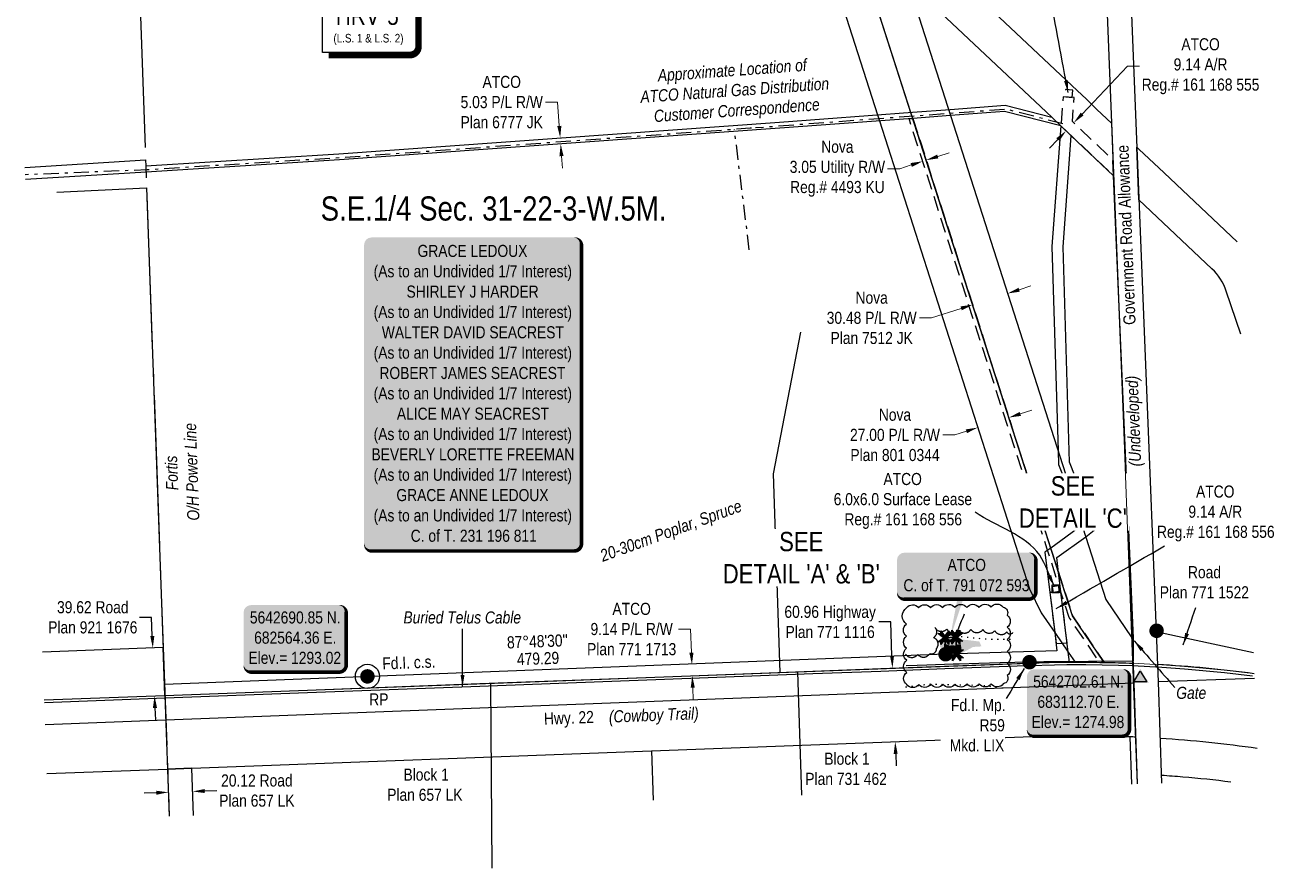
# Model space of a CAD drawing. Extents: x 677803 to 685700, y 5641086 to 5647221.
# Drawn here: x 682281 to 683315, y 5642532 to 5643230 of the extents above; entities that cross this region are included whole.
import ezdxf
from ezdxf.enums import TextEntityAlignment as Align

# ---------------------------------------------------------------- set-up
doc = ezdxf.new("R2010")
doc.units = 0
doc.header["$LTSCALE"] = 5
doc.header["$PDMODE"] = 3
doc.header["$PDSIZE"] = 5
for name, pattern in [('0', [1, 1, 0]), ('CENTERLINEX3', [5, 2.5, -1, 0.5, -1]), ('foc-ACCESSROAD', [3.75, 2.5, -1.25]), ('foc-FLOWLINE', [3.75, 2.5, -1.25]), ('foc-QUARTERLINE', [33, 25, -3, 2, -3]), ('foc-TOPO', [1, 0.2, -0.8])]:
    doc.linetypes.add(name, pattern=pattern)
doc.layers.get('Defpoints').update_dxf_attribs({"color": 9})
for name, color, linetype in [('35', 37, 'Continuous'), ('AS-FENCE', 48, 'foc-FENCE'), ('AS-OWNER', 7, 'Continuous'), ('AS-PIPE-AG', 44, 'Continuous'), ('AS-POWER-OH-ATCO PIPELINES', 241, 'foc-OHPOWER'), ('AS-ROADS', 254, 'Continuous'), ('AS-SYMBOL', 7, 'Continuous'), ('C-AR', 13, 'foc-ACCESSROAD'), ('C-EZE', 13, 'foc-FLOWLINE'), ('C-SYMBOL', 7, 'Continuous'), ('C-WS', 13, 'foc-ACCESSROAD'), ('CG-NOTES', 7, 'Continuous'), ('CTW', 7, 'Continuous'), ('DETAIL-T', 7, 'Continuous'), ('EXISTING PIPE IP-T', 182, 'Continuous'), ('F-EZE', 190, 'foc-FLOWLINE'), ('F-RW', 190, 'Continuous'), ('L-BD', 7, 'Continuous'), ('L-MON', 1, 'Continuous'), ('L-ROAD-T', 7, 'Continuous'), ('L-SEC', 7, 'Continuous'), ('L-SECLBL', 7, 'Continuous'), ('L-SECQ', 8, 'foc-QUARTERLINE'), ('L-TITLEDB', 4, 'Continuous'), ('L-TITLEDB-T', 4, 'Continuous'), ('P-PROPOSED', 10, 'Continuous'), ('PROPOSED-SCOPE', 240, 'Continuous'), ('T-BUSH', 110, '0'), ('T-BUSH-T', 110, 'Continuous'), ('T-GENERAL', 48, 'foc-TOPO')]:
    doc.layers.add(name, color=color, linetype=linetype)
for name, color, linetype, lineweight in [('AS-GENERAL', 48, 'Continuous', 18), ('C-WS-T', 13, 'Continuous', 9), ('F-RW-T', 190, 'Continuous', 9), ('T-TEXT', 48, 'Continuous', 18)]:
    doc.layers.add(name, color=color, linetype=linetype, lineweight=lineweight)
doc.layers.add('AS-TELUS-ATCO PIPELINES', color=7, linetype='foc-TEL', lineweight=9, true_color=0xff9c38)
doc.layers.add('EXISTING PIPE IP', color=7, linetype='CENTERLINEX3', lineweight=30, true_color=0x3800e0)
doc.styles.add('175L', font='ARIALN.TTF', dxfattribs={"height": 20})
doc.styles.add('80', font='ARIALN.TTF', dxfattribs={"height": 10})
doc.styles.add('80CG', font='ARIALN.TTF', dxfattribs={"height": 10})
doc.styles.add('80L', font='ARIALN.TTF', dxfattribs={"height": 10})
doc.styles.add('80LS', font='ARIALNI.TTF', dxfattribs={"height": 10})
doc.styles.add('foc-LtypeFont', font='ARIALN.TTF', dxfattribs={"height": 7.35})
doc.styles.add('HRV', font='ARIALN.TTF', dxfattribs={"height": 3})
doc.linetypes.add('foc-FENCE', pattern='A,10,-1,["X",foc-LtypeFont,S=0.2,R=0,X=-0.625,Y=-0.75],-1.24', length=12.24)
doc.linetypes.add('foc-OHPOWER', pattern='A,10,-1,["O/P",foc-LtypeFont,S=0.2,R=0,X=-0.5,Y=-0.75],-3.25', length=14.25)
doc.linetypes.add('foc-TEL', pattern='A,2,-1,["T",foc-LtypeFont,S=0.2,R=0,X=-0.425,Y=-0.75],-1.24,8', length=12.24)
doc.dimstyles.new('Compass 5 000', dxfattribs={"dimscale": 5, "dimtxt": 9, "dimasz": 2, "dimexe": 0.2, "dimexo": 0.0625, "dimgap": 0.5, "dimtad": 0, "dimtih": 1, "dimtoh": 1, "dimzin": 0, "dimdsep": 46, "dimtxsty": '80CG', "dimcen": 0.1, "dimse1": 1, "dimse2": 1, "dimclrd": 256, "dimclrt": 256, "dimaunit": 1, "dimadec": 4, "dimazin": 0, "dimtfac": 0.06, "dimtofl": 0, "dimtmove": 0, "dimatfit": 1, "dimfxl": 0.2, "dimtolj": 1, "dimtzin": 0, "dimlwd": -1, "dimarcsym": 0})

# ---------------------------------------------------------------- blocks, each defined once
blk = doc.blocks.new('*U398')
h = blk.add_hatch(color=59)
edge = h.paths.add_edge_path()
edge.add_line((-84, -130.5), (84, -130.5))
edge.add_arc((84, -124.5), 6, 270, 360)
edge.add_line((90, -124.5), (90, 123))
edge.add_arc((84, 123), 6, 0, 90)
edge.add_line((84, 129), (-84, 129))
edge.add_arc((-84, 123), 6, 90, 180)
edge.add_line((-90, 123), (-90, -124.5))
edge.add_arc((-84, -124.5), 6, 180, 270)
at = {"color": 1, "flags": 128}
blk.add_lwpolyline([(-84, -130.5, 3, 3, 0), (84, -130.5, 3, 3, 0.414214), (90, -124.5, 3, 3, 0), (90, 123, 3, 0, 0.414214), (84, 129, 0, 0, 0), (-84, 129, 0, 0, 0.414214), (-90, 123, 0, 0, 0), (-90, -124.5, 0, 3, 0.414214)], format="xyseb", close=True, dxfattribs=at)
blk.add_lwpolyline([(-72.5, -37.6, 0, 7.5, 0), (0, 0, 0, 0, 0)], format="xyseb", dxfattribs=at)
at = {"color": 1, "style": '80'}
blk.add_attdef('ENTER_TEXT_001', (-36, -5), '', height=10, dxfattribs=at)
blk = doc.blocks.new('*D400')
at = {"layer": 'Defpoints', "color": 0, "transparency": 16777216}
for p in [(682724, 5643136.6), (682728.7, 5643136.9), (682729.1, 5643131.9)]:
    blk.add_point(p, dxfattribs=at)
at = {"layer": 'F-RW-T', "transparency": 16777216}
for p, q in [((682721.9, 5643166.2), (682711.9, 5643166.2)), ((682723.3, 5643146.5), (682721.9, 5643166.2)), ((682725.1, 5643121.6), (682725.8, 5643111.6))]:
    blk.add_line(p, q, dxfattribs=at)
for points in [[(682725, 5643146.6), (682721.6, 5643146.4), (682724, 5643136.6)], [(682726.8, 5643121.7), (682723.4, 5643121.4), (682724.4, 5643131.5)]]:
    blk.add_solid(points, dxfattribs=at)
at = {"layer": 'F-RW-T', "transparency": 16777216, "insert": (682675.6, 5643166.2), "char_height": 10, "attachment_point": 5, "style": '80CG'}
blk.add_mtext('\\A1;ATCO^J5.03 P/L R/W^JPlan 6777 JK', dxfattribs=at)
blk = doc.blocks.new('*D401')
at = {"layer": 'Defpoints', "color": 0, "transparency": 16777216}
for p in [(683065.6, 5642998.5), (683098.6, 5642995.4), (683069.6, 5642986.1)]:
    blk.add_point(p, dxfattribs=at)
at = {"layer": 'F-RW-T', "transparency": 16777216}
for p, q in [((683104.1, 5643010.9), (683113.7, 5643014)), ((683031.5, 5642987.6), (683021.5, 5642987.6)), ((683056.1, 5642995.5), (683031.5, 5642987.6))]:
    blk.add_line(p, q, dxfattribs=at)
for points in [[(683103.6, 5643012.5), (683104.7, 5643009.3), (683094.6, 5643007.8)], [(683055.6, 5642997.1), (683056.6, 5642993.9), (683065.6, 5642998.5)]]:
    blk.add_solid(points, dxfattribs=at)
at = {"layer": 'F-RW-T', "transparency": 16777216, "insert": (682982, 5642987.6), "char_height": 10, "attachment_point": 5, "style": '80CG'}
blk.add_mtext('\\A1;Nova\\P30.48 P/L R/W^JPlan 7512 JK', dxfattribs=at)
blk = doc.blocks.new('*D402')
at = {"layer": 'Defpoints', "color": 0, "transparency": 16777216}
for p in [(682827.2, 5642700.3), (682833.1, 5642700.6), (682827.6, 5642691.2)]:
    blk.add_point(p, dxfattribs=at)
at = {"layer": 'F-RW-T', "transparency": 16777216}
for p, q in [((682832, 5642730), (682822, 5642730)), ((682832.7, 5642710.5), (682832, 5642730)), ((682833.8, 5642681.4), (682834.2, 5642671.4))]:
    blk.add_line(p, q, dxfattribs=at)
for points in [[(682834.4, 5642710.6), (682831, 5642710.5), (682833.1, 5642700.6)], [(682835.5, 5642681.5), (682832.1, 5642681.4), (682833.4, 5642691.4)]]:
    blk.add_solid(points, dxfattribs=at)
at = {"layer": 'F-RW-T', "transparency": 16777216, "insert": (682783.2, 5642730), "char_height": 10, "attachment_point": 5, "style": '80CG'}
blk.add_mtext('\\A1;ATCO\\P9.14 P/L R/W^JPlan 771 1713', dxfattribs=at)
blk = doc.blocks.new('*D403')
at = {"layer": 'Defpoints', "color": 0, "transparency": 16777216}
for p in [(682999.2, 5642697.6), (682917.2, 5642694.6), (682919.5, 5642633.7)]:
    blk.add_point(p, dxfattribs=at)
at = {"layer": 'L-TITLEDB-T', "transparency": 16777216}
for p, q in [((682997.8, 5642735.9), (682987.8, 5642735.9)), ((682998.8, 5642707.6), (682997.8, 5642735.9)), ((683001.9, 5642626.7), (683002.2, 5642616.8))]:
    blk.add_line(p, q, dxfattribs=at)
for points in [[(683000.5, 5642707.7), (682997.2, 5642707.6), (682999.2, 5642697.6)], [(683003.5, 5642626.8), (683000.2, 5642626.7), (683001.5, 5642636.7)]]:
    blk.add_solid(points, dxfattribs=at)
at = {"layer": 'L-TITLEDB-T', "transparency": 16777216, "insert": (682947.6, 5642735.9), "char_height": 10, "attachment_point": 5, "style": '80CG'}
blk.add_mtext('\\A1;60.96 Highway\\PPlan 771 1116', dxfattribs=at)
blk = doc.blocks.new('*D404')
at = {"layer": 'Defpoints', "color": 0, "transparency": 16777216}
for p in [(683069.9, 5642896.8), (683098.5, 5642896.1), (683072.8, 5642887.8)]:
    blk.add_point(p, dxfattribs=at)
at = {"layer": 'F-RW-T', "transparency": 16777216}
for p, q in [((683105.1, 5642908.1), (683114.7, 5642911.2)), ((683050.8, 5642890.7), (683040.8, 5642890.7)), ((683060.4, 5642893.7), (683050.8, 5642890.7))]:
    blk.add_line(p, q, dxfattribs=at)
for points in [[(683104.6, 5642909.7), (683105.7, 5642906.5), (683095.6, 5642905.1)], [(683059.9, 5642895.3), (683060.9, 5642892.2), (683069.9, 5642896.8)]]:
    blk.add_solid(points, dxfattribs=at)
at = {"layer": 'F-RW-T', "transparency": 16777216, "insert": (683001.3, 5642890.7), "char_height": 10, "attachment_point": 5, "style": '80CG'}
blk.add_mtext('\\A1;Nova\\P27.00 P/L R/W \\PPlan 801 0344', dxfattribs=at)
blk = doc.blocks.new('*D405')
at = {"layer": 'Defpoints', "color": 0, "transparency": 16777216}
for p in [(682346.5, 5642712.9), (682386.6, 5642714.3), (682348, 5642673.3)]:
    blk.add_point(p, dxfattribs=at)
at = {"layer": 'L-TITLEDB-T', "transparency": 16777216}
for p, q in [((682385.6, 5642739.7), (682375.6, 5642739.7)), ((682386.2, 5642724.3), (682385.6, 5642739.7)), ((682388.4, 5642664.8), (682388.8, 5642654.8))]:
    blk.add_line(p, q, dxfattribs=at)
for points in [[(682387.9, 5642724.4), (682384.5, 5642724.3), (682386.6, 5642714.3)], [(682390.1, 5642664.8), (682386.7, 5642664.7), (682388, 5642674.8)]]:
    blk.add_solid(points, dxfattribs=at)
at = {"layer": 'L-TITLEDB-T', "transparency": 16777216, "insert": (682336.9, 5642739.7), "char_height": 10, "attachment_point": 5, "style": '80CG'}
blk.add_mtext('\\A1;39.62 Road\\PPlan 921 1676', dxfattribs=at)
blk = doc.blocks.new('*D406')
at = {"layer": 'Defpoints', "color": 0, "transparency": 16777216}
for p in [(682399.5, 5642594.9), (682419.6, 5642595.6), (682419.6, 5642595.6)]:
    blk.add_point(p, dxfattribs=at)
at = {"layer": 'L-TITLEDB-T', "transparency": 16777216}
for p, q in [((682389.5, 5642594.6), (682379.5, 5642594.2)), ((682429.6, 5642596), (682439.6, 5642596.3))]:
    blk.add_line(p, q, dxfattribs=at)
for points in [[(682389.4, 5642596.2), (682389.6, 5642592.9), (682399.5, 5642594.9)], [(682429.5, 5642597.6), (682429.6, 5642594.3), (682419.6, 5642595.6)]]:
    blk.add_solid(points, dxfattribs=at)
at = {"layer": 'L-TITLEDB-T', "transparency": 16777216, "insert": (682472.8, 5642596.3), "char_height": 10, "attachment_point": 5, "style": '80CG'}
blk.add_mtext('\\A1;20.12 Road\\PPlan 657 LK', dxfattribs=at)
blk = doc.blocks.new('TRIA')
blk.add_hatch(color=255).paths.add_polyline_path([(-0.04, 1.52), (-1.47, -0.87), (1.39, -0.87)])
blk = doc.blocks.new('TRIAA')
blk.add_blockref('TRIA', (0, 0))
blk = doc.blocks.new('TRIB')
at = {"color": 1}
blk.add_lwpolyline([(-1.12, -0.67), (-0.04, 1.13), (1.04, -0.67)], close=True, dxfattribs=at)
blk = doc.blocks.new('TRIBB')
blk.add_blockref('TRIB', (0, 0))
blk = doc.blocks.new('TRICC')
for name in ['TRIAA', 'TRIBB']:
    blk.add_blockref(name, (0, 0))
blk = doc.blocks.new('plspike')
blk.add_blockref('TRICC', (0, 0))
blk = doc.blocks.new('fdia')
at = {"color": 255, "const_width": 1}
blk.add_lwpolyline([(-0.5, 0, 1), (0.5, 0, 1)], format="xyb", close=True, dxfattribs=at)
blk = doc.blocks.new('Fdiaa')
blk.add_blockref('fdia', (0, 0))
blk = doc.blocks.new('fdib')
at = {"color": 1, "const_width": 1.6}
blk.add_lwpolyline([(-0.4, 0, 1), (0.4, 0, 1)], format="xyb", close=True, dxfattribs=at)
at = {"color": 1}
blk.add_circle((0, 0), 0.8, dxfattribs=at)
blk = doc.blocks.new('Fdibb')
blk.add_blockref('fdib', (0, 0))
blk = doc.blocks.new('fdicc')
for name in ['Fdibb', 'Fdiaa']:
    blk.add_blockref(name, (0, 0))
blk = doc.blocks.new('FDI')
blk.add_blockref('fdicc', (0, 0))
blk = doc.blocks.new('VALVE')
h = blk.add_hatch(color=255)
h.dxf.hatch_style = 1
edge = h.paths.add_edge_path()
edge.add_line((-0.33, 0.24), (-1.2, 0.59))
edge.add_line((-1.2, 0.59), (-1.2, -0.59))
edge.add_line((-1.2, -0.59), (-0.33, -0.24))
edge.add_arc((0, 0), 0.411, 215.8775, 324.1225)
edge.add_line((0.33, -0.24), (1.2, -0.59))
edge.add_line((1.2, -0.59), (1.2, 0.59))
edge.add_line((1.2, 0.59), (0.33, 0.24))
edge.add_arc((0, 0), 0.411, 35.8775, 144.1225)
at = {"color": 48}
for p, q in [((-1.1, 0.44), (-1.1, -0.44)), ((-0.29, 0.12), (-1.1, 0.44)), ((0.29, 0.12), (1.1, 0.44)), ((1.1, 0.44), (1.1, -0.44)), ((-1.1, -0.44), (-0.29, -0.12)), ((1.1, -0.44), (0.29, -0.12))]:
    blk.add_line(p, q, dxfattribs=at)
for radius in [0.311, 0.11]:
    blk.add_circle((0, 0), radius, dxfattribs=at)
blk = doc.blocks.new('*U461')
h = blk.add_hatch(color=254)
edge = h.paths.add_edge_path()
edge.add_line((-36.5, -28.5), (36.5, -28.5))
edge.add_arc((36.5, -22.5), 6, 270, 360)
edge.add_line((42.5, -22.5), (42.5, 21))
edge.add_arc((36.5, 21), 6, 0, 90)
edge.add_line((36.5, 27), (-36.5, 27))
edge.add_arc((-36.5, 21), 6, 90, 180)
edge.add_line((-42.5, 21), (-42.5, -22.5))
edge.add_arc((-36.5, -22.5), 6, 180, 270)
at = {"color": 1, "flags": 128}
blk.add_lwpolyline([(-36.5, -28.5, 3, 3, 0), (36.5, -28.5, 3, 3, 0.414214), (42.5, -22.5, 3, 3, 0), (42.5, 21, 3, 0, 0.414214), (36.5, 27, 0, 0, 0), (-36.5, 27, 0, 0, 0.414214), (-42.5, 21, 0, 0, 0), (-42.5, -22.5, 0, 3, 0.414214)], format="xyseb", close=True, dxfattribs=at)
blk.add_lwpolyline([(-1.2, -21.7, 0, 10, 0), (0, 0, 5, 5, 0)], format="xyseb", dxfattribs=at)
at = {"color": 1, "style": '80'}
blk.add_attdef('ENTER_TEXT_001', (-36, -5), '', height=10, dxfattribs=at)
blk = doc.blocks.new('*U555')
at = {"layer": '35', "color": 3}
blk.add_circle((0, 0), 10, dxfattribs=at)
at = {"layer": '35', "color": 3, "style": '80'}
blk.add_attdef('RP_001', (1.5, -24.1), '', height=10, dxfattribs=at)
blk = doc.blocks.new('HRV')
blk.add_lwpolyline([(-35.1, 31.6), (37.2, 31.6), (37.2, -25.5, -0.414214), (32.2, -30.5), (-40.1, -30.5), (-40.1, 26.6, -0.414214)], format="xyb", close=True)
at = {"const_width": 5, "flags": 128}
blk.add_lwpolyline([(-35.1, -33), (32.2, -33, 0.414214), (39.7, -25.5), (39.7, 26.6)], format="xyb", dxfattribs=at)
at = {"style": '80L'}
blk.add_text('SUBJECT TO', height=9.5, dxfattribs=at).set_placement((-2, 13.1), align=Align.BOTTOM_CENTER)
blk.add_attdef('(N.W.1/4 00)', text='', height=7.12, dxfattribs=at).set_placement((-2, -24.4), align=Align.BOTTOM_CENTER)
at = {"layer": 'CTW', "color": 3, "style": 'HRV'}
blk.add_text('HRV', height=15, dxfattribs=at).set_placement((-10.9, -0.2), align=Align.MIDDLE_CENTER)
blk.add_attdef('0', text='', height=15, dxfattribs=at).set_placement((18.3, -0.2), align=Align.MIDDLE_CENTER)
blk = doc.blocks.new('*D572')
at = {"layer": 'C-WS-T', "transparency": 16777216}
for p, q in [((683156.3, 5643156.3), (683193.9, 5643195.9)), ((683193.9, 5643195.9), (683203.9, 5643195.9)), ((683136.2, 5643135.2), (683129.3, 5643128))]:
    blk.add_line(p, q, dxfattribs=at)
for points in [[(683155.1, 5643157.5), (683157.5, 5643155.2), (683149.4, 5643149.1)], [(683135, 5643136.4), (683137.4, 5643134.1), (683143.1, 5643142.5)]]:
    blk.add_solid(points, dxfattribs=at)
at = {"layer": 'Defpoints', "color": 0, "transparency": 16777216}
for p in [(683143.1, 5643142.5), (683162.2, 5643136.9), (683155.9, 5643130.3)]:
    blk.add_point(p, dxfattribs=at)
at = {"layer": 'C-WS-T', "transparency": 16777216, "insert": (683254.4, 5643195.9), "char_height": 10, "attachment_point": 5, "style": '80CG'}
blk.add_mtext('\\A1;ATCO\\P9.14 A/R\\PReg.# 161 168 555', dxfattribs=at)
blk = doc.blocks.new('*D573')
at = {"layer": 'Defpoints', "color": 0, "transparency": 16777216}
for p in [(683023.7, 5643119.1), (683024.3, 5643117.2), (683026.6, 5643120)]:
    blk.add_point(p, dxfattribs=at)
at = {"layer": 'F-RW-T', "transparency": 16777216}
for p, q in [((683036.7, 5643121.2), (683046.2, 5643124.3)), ((683014.8, 5643114.2), (683005.2, 5643111.1)), ((683005.2, 5643111.1), (682995.2, 5643111.1))]:
    blk.add_line(p, q, dxfattribs=at)
for points in [[(683036.2, 5643122.8), (683037.2, 5643119.6), (683027.2, 5643118.2)], [(683014.3, 5643115.8), (683015.3, 5643112.6), (683024.3, 5643117.2)]]:
    blk.add_solid(points, dxfattribs=at)
at = {"layer": 'F-RW-T', "transparency": 16777216, "insert": (682953.6, 5643111.1), "char_height": 10, "attachment_point": 5, "style": '80CG'}
blk.add_mtext('\\A1;Nova\\P3.05 Utility R/W\\PReg.# 4493 KU', dxfattribs=at)
blk = doc.blocks.new('*U575')
h = blk.add_hatch(color=59)
edge = h.paths.add_edge_path()
edge.add_line((-51.5, -20), (51.5, -20))
edge.add_arc((51.5, -14), 6, 270, 360)
edge.add_line((57.5, -14), (57.5, 12.5))
edge.add_arc((51.5, 12.5), 6, 0, 90)
edge.add_line((51.5, 18.5), (-51.5, 18.5))
edge.add_arc((-51.5, 12.5), 6, 90, 180)
edge.add_line((-57.5, 12.5), (-57.5, -14))
edge.add_arc((-51.5, -14), 6, 180, 270)
at = {"color": 1, "flags": 128}
blk.add_lwpolyline([(-51.5, -20, 3, 3, 0), (51.5, -20, 3, 3, 0.414214), (57.5, -14, 3, 3, 0), (57.5, 12.5, 3, 0, 0.414214), (51.5, 18.5, 0, 0, 0), (-51.5, 18.5, 0, 0, 0.414214), (-57.5, 12.5, 0, 0, 0), (-57.5, -14, 0, 3, 0.414214)], format="xyseb", close=True, dxfattribs=at)
blk.add_lwpolyline([(-14, -54, 0, 7.5, 0), (0, 0, 0, 0, 0)], format="xyseb", dxfattribs=at)
at = {"color": 1, "style": '80'}
blk.add_attdef('ENTER_TEXT_001', (-36, -5), '', height=10, dxfattribs=at)
blk = doc.blocks.new('TEMP')
h = blk.add_hatch(color=255)
h.dxf.hatch_style = 1
h.paths.add_polyline_path([(0, 0.25), (-0.67, 1.15), (-0.67, 0.67), (-1.15, 0.67), (-0.25, 0), (-1.15, -0.67), (-0.67, -0.67), (-0.67, -1.15), (0, -0.25), (0.67, -1.15), (0.67, -0.67), (1.15, -0.67), (0.25, 0), (1.15, 0.67), (0.67, 0.67), (0.67, 1.15)])
h.paths.add_polyline_path([(0.57, 0.85), (0.57, 0.57), (0.85, 0.57), (0.08, 0), (0.85, -0.57), (0.57, -0.57), (0.57, -0.85), (0, -0.08), (-0.57, -0.85), (-0.57, -0.57), (-0.85, -0.57), (-0.08, 0), (-0.85, 0.57), (-0.57, 0.57), (-0.57, 0.85), (0, 0.08)], flags=16)
h = blk.add_hatch(color=1)
h.dxf.hatch_style = 1
h.paths.add_polyline_path([(0, 0.08), (-0.57, 0.85), (-0.57, 0.57), (-0.85, 0.57), (-0.08, 0), (-0.85, -0.57), (-0.57, -0.57), (-0.57, -0.85), (0, -0.08), (0.57, -0.85), (0.57, -0.57), (0.85, -0.57), (0.08, 0), (0.85, 0.57), (0.57, 0.57), (0.57, 0.85)])
at = {"color": 1}
for p, q in [((-0.08, 0), (0.08, 0)), ((0, 0.08), (0, -0.08))]:
    blk.add_line(p, q, dxfattribs=at)
at = {"color": 255, "flags": 128}
blk.add_lwpolyline([(-0.25, 0), (-1.15, 0.67), (-0.67, 0.67), (-0.67, 1.15), (0, 0.25), (0.67, 1.15), (0.67, 0.67), (1.15, 0.67), (0.25, 0), (1.15, -0.67), (0.67, -0.67), (0.67, -1.15), (0, -0.25), (-0.67, -1.15), (-0.67, -0.67), (-1.15, -0.67)], close=True, dxfattribs=at)
at = {"color": 1, "flags": 128}
blk.add_lwpolyline([(-0.08, 0), (-0.85, 0.57), (-0.57, 0.57), (-0.57, 0.85), (0, 0.08), (0.57, 0.85), (0.57, 0.57), (0.85, 0.57), (0.08, 0), (0.85, -0.57), (0.57, -0.57), (0.57, -0.85), (0, -0.08), (-0.57, -0.85), (-0.57, -0.57), (-0.85, -0.57)], close=True, dxfattribs=at)

msp = doc.modelspace()

# ---------------------------------------------------------------- hatches: boundary and pattern name
at = {"layer": 'AS-ROADS'}
h = msp.add_hatch(color=256, dxfattribs=at)
h.dxf.hatch_style = 1
h.paths.add_polyline_path([(683071.212, 5642719.687), (683061.962, 5642720.857), (683055.114, 5642721.433), (683047.632, 5642722.404), (683040.953, 5642723.275), (683038.278, 5642720.197), (683038.716, 5642715.239), (683046.349, 5642708.007), (683051.907, 5642708.139), (683058.591, 5642711.112), (683065.986, 5642715.218), (683072.915, 5642715.669)])

# ---------------------------------------------------------------- linework, layer by layer
at = {"layer": 'AS-FENCE', "flags": 128}
for points in [[(683198.769, 5642722.609), (683182.312, 5643105.172)], [(683131.8, 5642765.349), (683136.655, 5642766.202), (683137.564, 5642761.076), (683132.65, 5642760.388), (683131.8, 5642765.349)], [(683198.678, 5642717.969), (683198.662, 5642703.536), (683124.563, 5642702.98), (683088.341, 5642702.045), (683070.616, 5642701.529), (683054.561, 5642701.043), (683049.458, 5642700.864), (683027.788, 5642700.187), (683019.789, 5642699.956), (683010.682, 5642699.627)]]:
    msp.add_lwpolyline(points, dxfattribs=at)
at = {"layer": 'AS-GENERAL', "const_width": 1, "flags": 128}
msp.add_lwpolyline([(683198.678, 5642717.969), (683198.769, 5642722.609)], dxfattribs=at)
at = {"layer": 'AS-PIPE-AG', "flags": 128}
msp.add_lwpolyline([(683137.564, 5642761.076), (683136.655, 5642766.202)], dxfattribs=at)
at = {"layer": 'AS-POWER-OH-ATCO PIPELINES', "flags": 128}
for points in [[(682307.228, 5643091.777), (682381.43, 5643095.36), (682396.629, 5642675.07)], [(682906.178, 5642694.147), (682900.569, 5642858.422), (682923.439, 5642975.826)], [(682296.772, 5642669.362), (682396.703, 5642673.072), (682514.781, 5642677.493), (682657.533, 5642682.837), (682810.327, 5642688.558), (682933.271, 5642693.161), (682989.697, 5642695.273), (683042.451, 5642697.248), (683102.427, 5642699.494), (683143.583, 5642700.637), (683148.823, 5642700.672), (683159.232, 5642700.629), (683186.291, 5642700.15), (683197.668, 5642699.766), (683222.252, 5642698.479), (683241.026, 5642697.154), (683274.106, 5642694.029), (683297.452, 5642691.213)], [(682920.578, 5642694.686), (682923.974, 5642592.553)], [(682666.39, 5642685.17), (682667.296, 5642532.24)], [(682396.629, 5642675.07), (682400.246, 5642575.135)]]:
    msp.add_lwpolyline(points, dxfattribs=at)
at = {"layer": 'AS-TELUS-ATCO PIPELINES', "flags": 128}
msp.add_lwpolyline([(682296.698, 5642671.361), (682396.629, 5642675.07), (682514.706, 5642679.491), (682657.459, 5642684.835), (682810.253, 5642690.556), (682933.197, 5642695.159), (682989.622, 5642697.271), (683042.376, 5642699.246), (683102.362, 5642701.492), (683143.549, 5642702.636), (683148.821, 5642702.671), (683159.253, 5642702.629), (683186.342, 5642702.149), (683197.754, 5642701.764), (683222.374, 5642700.475), (683241.19, 5642699.147), (683274.32, 5642696.018), (683297.692, 5642693.198)], dxfattribs=at)
at = {"layer": 'C-AR', "flags": 128}
msp.add_lwpolyline([(683149.675, 5643170.032), (683140.562, 5643170.711), (683138.765, 5643146.582), (683182.312, 5643105.172), (683181.789, 5643118.28), (683148.2, 5643150.221)], close=True, dxfattribs=at)
at = {"layer": 'C-EZE'}
msp.add_lwpolyline([(683134.746, 5642718.097), (683143.901, 5642718.553), (683138.787, 5642760.341), (683129.576, 5642760.341), (683134.746, 5642718.097)], dxfattribs=at)
msp.add_lwpolyline([(683131.182, 5642760.341), (683137.181, 5642760.341), (683137.181, 5642766.34), (683131.182, 5642766.34)], close=True, dxfattribs=at)
at = {"layer": 'C-WS', "flags": 128}
msp.add_lwpolyline([(683148.109, 5643170.149), (683148.504, 5643176.135), (683142.518, 5643176.529), (683142.124, 5643170.543)], close=True, dxfattribs=at)
at = {"layer": 'EXISTING PIPE IP'}
msp.add_line((682880.647, 5643043.971), (682868.338, 5643143.617), dxfattribs=at)
at = {"layer": 'EXISTING PIPE IP', "flags": 128}
for points in [[(683140.419, 5643148.306), (683093.717, 5643160.251), (682885.795, 5643144.839)], [(682882.441, 5643144.632), (682881.445, 5643144.561), (682868.338, 5643143.617), (682541.976, 5643120.134), (682381.887, 5643110.143), (682280.948, 5643106.075)]]:
    msp.add_lwpolyline(points, dxfattribs=at)
at = {"layer": 'F-EZE', "flags": 128}
msp.add_lwpolyline([(683016.092, 5643152.745), (683130.258, 5642797.062), (683148.312, 5642741.009), (683174.596, 5642702.421), (683170.859, 5642702.491), (683145.544, 5642739.656), (683127.355, 5642796.129), (683012.964, 5643152.514)], close=True, dxfattribs=at)
at = {"layer": 'F-RW', "flags": 128}
for points in [[(682791.924, 5643574.737), (682845.092, 5643476.696), (682939.758, 5643302.167), (682986.823, 5643155.639), (682988.403, 5643150.711), (683112.675, 5642763.449), (683122.482, 5642743.469), (683133.596, 5642727.222), (683144.791, 5642710.855), (683150.413, 5642702.644, -0.00550068), (683174.596, 5642702.421), (683148.312, 5642741.009), (683136.78, 5642776.768), (683130.258, 5642797.062), (683016.092, 5643152.745), (683014.503, 5643157.697), (682965.688, 5643309.615), (682957.936, 5643316.936, -0.07940476), (682945.614, 5643332.938), (682867.21, 5643477.545), (682814.066, 5643575.587)], [(682848.019, 5643576.891), (682972.409, 5643347.466, 0.07940476), (682978.848, 5643339.11), (682986.616, 5643331.775), (683032.549, 5643288.45), (683152.095, 5643175.905), (683159.898, 5643168.548), (683168.379, 5643160.221), (683180.575, 5643148.715), (683182.312, 5643105.172), (683147.242, 5643138.259), (683138.765, 5643146.582), (683131.202, 5643153.712), (683011.635, 5643266.277), (682965.688, 5643309.615), (682957.936, 5643316.936, -0.07940476), (682945.614, 5643332.938), (682814.054, 5643575.587)], [(683145.79, 5642702.669), (683144.791, 5642710.855), (683136.78, 5642776.768), (683135.227, 5642789.384), (683159.307, 5642806.418), (683167.789, 5642813.099), (683145.869, 5642868.077), (683140.476, 5643046.437), (683147.242, 5643138.259), (683138.765, 5643146.582), (683131.322, 5643046.621), (683136.459, 5642877.635), (683136.81, 5642866.189), (683153.955, 5642823.099), (683156.237, 5642815.988), (683156.237, 5642815.988), (683130.258, 5642797.062), (683125.539, 5642793.606), (683133.596, 5642727.222), (683135.476, 5642711.974), (683052.294, 5642709.524), (683051.77, 5642723.227), (683042.634, 5642722.877), (683043.159, 5642709.174), (682396.296, 5642684.206), (682396.629, 5642675.07), (683112.372, 5642701.867, -0.00760427), (683145.79, 5642702.669)], [(683287.643, 5642974.212), (683275.712, 5643009.677, 0.12272109), (683263.846, 5643028.32), (683203.283, 5643085.384), (683201.55, 5643128.951), (683203.286, 5643127.289), (683224.202, 5643107.552), (683284.589, 5643050.653)]]:
    msp.add_lwpolyline(points, format="xyb", dxfattribs=at)
for points in [[(683174.596, 5642702.421), (683148.312, 5642741.009), (682965.688, 5643309.615), (683011.615, 5643266.296), (683175.984, 5642754.526), (683197.566, 5642722.841)], [(682280.731, 5643112.076), (682380.647, 5643118.411), (682380.828, 5643113.385), (682540.762, 5643123.365), (682905.542, 5643149.613), (683015.715, 5643157.761), (683046.963, 5643160.142), (683092.457, 5643163.618), (683131.202, 5643153.712), (683138.765, 5643146.582), (683092.014, 5643158.539), (683047.345, 5643155.127), (683016.092, 5643152.745), (682905.901, 5643144.596), (682541.101, 5643118.347), (682381.011, 5643108.356), (682281.095, 5643102.02)]]:
    msp.add_lwpolyline(points, dxfattribs=at)
at = {"layer": 'L-SEC'}
for p, q in [((683166.996, 5643489.061), (683199.051, 5642685.612)), ((683187.097, 5643489.786), (683219.152, 5642686.337)), ((682397.359, 5642654.967), (683199.051, 5642685.612)), ((683199.051, 5642685.612), (683201.951, 5642601.798)), ((682297.429, 5642651.165), (682397.359, 5642654.967))]:
    msp.add_line(p, q, dxfattribs=at)
msp.add_lwpolyline([(683299.028, 5642689.219), (683219.152, 5642686.337), (683222.054, 5642602.467)], dxfattribs=at)
at = {"layer": 'L-SECLBL', "color": 4, "flags": 128}
msp.add_lwpolyline([(682396.629, 5642675.07), (682395.189, 5642714.658), (682295.264, 5642710.948)], dxfattribs=at)
at = {"layer": 'L-SECQ'}
msp.add_line((682369.745, 5643418.415), (682400.246, 5642575.135), dxfattribs=at)
at = {"layer": 'L-TITLEDB', "linetype": 'Continuous'}
msp.add_line((683298.187, 5642710.277), (683217.453, 5642727.767), dxfattribs=at)
msp.add_lwpolyline([(682296.698, 5642671.361), (682396.629, 5642675.07), (683112.372, 5642701.867, -0.00760427), (683145.79, 5642702.669, -0.0052688), (683174.596, 5642702.421, -0.00542758), (683198.448, 5642701.737)], format="xyb", dxfattribs=at)
at = {"layer": 'L-TITLEDB', "flags": 128}
msp.add_lwpolyline([(682298.905, 5642610.449), (682398.806, 5642614.159), (682418.892, 5642614.908), (682799.58, 5642629.191), (683114.812, 5642640.96, -0.01876844), (683192.693, 5642640.932)], format="xyb", dxfattribs=at)
for points in [[(683195.758, 5642640.783), (683197.145, 5642601.638)], [(682799.58, 5642629.191), (682801.02, 5642588.464)], [(682420.268, 5642575.801), (682418.892, 5642614.908), (682398.806, 5642614.159), (682400.246, 5642575.135)]]:
    msp.add_lwpolyline(points, dxfattribs=at)
at = {"layer": 'L-TITLEDB', "linetype": 'Continuous'}
for centre, radius, start, end in [((683154.51, 5641604.64), 1097.934, 82.444427, 86.655917), ((683154.563, 5641604.007), 1037.593, 81.867304, 86.336764), ((683155.194, 5641604.289), 1006.771, 85.183944, 86.195994), ((683155.861, 5641604.233), 1006.771, 82.942961, 85.221989)]:
    msp.add_arc(centre, radius, start, end, dxfattribs=at)
at = {"layer": 'L-TITLEDB'}
for centre, radius, start, end in [((683165.573, 5642052.006), 589.551, 87.065114, 87.363397), ((683157.337, 5641357.355), 1284.003, 88.061797, 88.2853)]:
    msp.add_arc(centre, radius, start, end, dxfattribs=at)
at = {"layer": 'P-PROPOSED'}
msp.add_lwpolyline([(683051.77, 5642723.227), (683052.294, 5642709.524), (683043.159, 5642709.174), (683042.634, 5642722.877)], close=True, dxfattribs=at)
at = {"layer": 'PROPOSED-SCOPE', "flags": 128}
msp.add_lwpolyline([(683010.832, 5642747.487, -0.52056705), (683020.83, 5642747.574, -0.52056705), (683030.827, 5642747.66, -0.52056705), (683040.825, 5642747.747, -0.52056705), (683050.823, 5642747.833, -0.52056705), (683060.821, 5642747.92, -0.52056705), (683070.818, 5642748.006, -0.52056705), (683080.816, 5642748.093, -0.52056705), (683090.814, 5642748.179, -0.52056705), (683094.145, 5642741.516, -0.52056705), (683094.182, 5642731.518, -0.52056705), (683094.22, 5642721.52, -0.52056705), (683094.257, 5642711.522, -0.52056705), (683094.295, 5642701.523, -0.52056705), (683094.332, 5642691.525, -0.52056705), (683091.035, 5642684.821, -0.52056705), (683081.037, 5642684.735, -0.52056705), (683071.039, 5642684.648, -0.52056705), (683061.042, 5642684.562, -0.52056705), (683051.044, 5642684.475, -0.52056705), (683041.046, 5642684.389, -0.52056705), (683031.048, 5642684.302, -0.52056705), (683021.05, 5642684.215, -0.52056705), (683011.069, 5642684.146, -0.52056705), (683011.032, 5642694.144, -0.52056705), (683010.994, 5642704.142, -0.52056705), (683010.957, 5642714.14, -0.52056705), (683010.919, 5642724.138, -0.52056705), (683010.882, 5642734.136, -0.52056705)], format="xyb", close=True, dxfattribs=at)
at = {"layer": 'T-BUSH', "flags": 128}
msp.add_lwpolyline([(683010.139, 5642709.201, 0.52056705), (683020.135, 5642709.069, 0.52056705), (683030.087, 5642709.679, 0.52056705), (683035.796, 5642713.983, 0.52056705), (683033.103, 5642722.999, 0.52056705), (683034.366, 5642731.337, 0.52056705), (683044.274, 5642730.035, 0.52056705), (683054.172, 5642728.938, 0.52056705), (683064.123, 5642729.64, 0.52056705), (683074.104, 5642729.696, 0.52056705), (683084.039, 5642728.691, 0.52056705), (683093.976, 5642727.599, 0.52056705), (683099.009, 5642727.105, 0.52056705)], format="xyb", dxfattribs=at)
at = {"layer": 'T-GENERAL', "flags": 128}
for points in [[(683096.94, 5642721.33), (683081.391, 5642721.339), (683069.266, 5642722.212), (683059.005, 5642723.362), (683047.783, 5642724.75)], [(683090.738, 5642681.074), (683072.386, 5642683.363), (683049.753, 5642683.631), (683031.164, 5642684.332), (683007.289, 5642681.584)]]:
    msp.add_lwpolyline(points, dxfattribs=at)

# ---------------------------------------------------------------- block references
at = {"layer": 'AS-OWNER', "color": 4}
ref = msp.add_blockref('*U398', (682651.645, 5642925.158), dxfattribs=at)
ref.add_attrib('ENTER_TEXT_001', 'GRACE LEDOUX', (682605.854, 5643038.039), dxfattribs={"layer": '0', "color": 1, "height": 10, "style": '80'})
ref.add_attrib('ENTER_TEXT_002', '(As to an Undivided 1/7 Interest)', (682569.497, 5643021.201), dxfattribs={"layer": '0', "color": 1, "height": 10, "style": '80'})
ref.add_attrib('ENTER_TEXT_003', 'SHIRLEY J HARDER', (682596.734, 5643004.357), dxfattribs={"layer": '0', "color": 1, "height": 10, "style": '80'})
ref.add_attrib('ENTER_TEXT_004', '(As to an Undivided 1/7 Interest)', (682569.497, 5642987.52), dxfattribs={"layer": '0', "color": 1, "height": 10, "style": '80'})
ref.add_attrib('ENTER_TEXT_005', 'WALTER DAVID SEACREST', (682576.257, 5642970.676), dxfattribs={"layer": '0', "color": 1, "height": 10, "style": '80'})
ref.add_attrib('ENTER_TEXT_006', '(As to an Undivided 1/7 Interest)', (682569.497, 5642953.839), dxfattribs={"layer": '0', "color": 1, "height": 10, "style": '80'})
ref.add_attrib('ENTER_TEXT_007', 'ROBERT JAMES SEACREST', (682574.299, 5642936.995), dxfattribs={"layer": '0', "color": 1, "height": 10, "style": '80'})
ref.add_attrib('ENTER_TEXT_008', '(As to an Undivided 1/7 Interest)', (682569.497, 5642920.158), dxfattribs={"layer": '0', "color": 1, "height": 10, "style": '80'})
ref.add_attrib('ENTER_TEXT_009', 'ALICE MAY SEACREST', (682588.736, 5642903.314), dxfattribs={"layer": '0', "color": 1, "height": 10, "style": '80'})
ref.add_attrib('ENTER_TEXT_010', '(As to an Undivided 1/7 Interest)', (682569.497, 5642886.477), dxfattribs={"layer": '0', "color": 1, "height": 10, "style": '80'})
ref.add_attrib('ENTER_TEXT_011', 'BEVERLY LORETTE FREEMAN', (682567.682, 5642869.633), dxfattribs={"layer": '0', "color": 1, "height": 10, "style": '80'})
ref.add_attrib('ENTER_TEXT_012', '(As to an Undivided 1/7 Interest)', (682569.497, 5642852.795), dxfattribs={"layer": '0', "color": 1, "height": 10, "style": '80'})
ref.add_attrib('ENTER_TEXT_013', 'GRACE ANNE LEDOUX', (682588.354, 5642835.951), dxfattribs={"layer": '0', "color": 1, "height": 10, "style": '80'})
ref.add_attrib('ENTER_TEXT_014', '(As to an Undivided 1/7 Interest)', (682569.497, 5642819.114), dxfattribs={"layer": '0', "color": 1, "height": 10, "style": '80'})
ref.add_attrib('ENTER_TEXT_015', 'C. of T. 231 196 811', (682600.203, 5642802.27), dxfattribs={"layer": '0', "color": 1, "height": 10, "style": '80'})
at = {"layer": 'AS-OWNER'}
ref = msp.add_blockref('*U575', (683060.504, 5642774.725), dxfattribs=dict(at, xscale=0.99981491, yscale=0.99981491, zscale=0.99981491))
ref.add_attrib('ENTER_TEXT_001', 'ATCO', (683044.842, 5642778.143), dxfattribs={"layer": '0', "color": 1, "height": 9.9981, "style": '80'})
ref.add_attrib('ENTER_TEXT_002', 'C. of T. 791 072 593', (683008.283, 5642761.302), dxfattribs={"layer": '0', "color": 1, "height": 9.99815, "style": '80'})
at = {"layer": 'AS-SYMBOL', "color": 4, "xscale": 4.99907455, "yscale": 4.99907455, "zscale": 4.99907455}
for p in [(683048.029, 5642714.594), (683049.679, 5642714.555)]:
    msp.add_blockref('VALVE', p, dxfattribs=at)
at = {"layer": 'C-SYMBOL', "color": 3, "xscale": 0.99981491, "yscale": 0.99981491, "zscale": 0.99981491}
msp.add_blockref('*U555', (682564.361, 5642690.852), dxfattribs=at).add_auto_attribs({'RP_001': 'RP'})
at = {"layer": 'CG-NOTES', "xscale": 0.99981491, "yscale": 0.99981491, "zscale": 0.99981491}
msp.add_blockref('HRV', (682567.222, 5643237.823), dxfattribs=at).add_auto_attribs({'(N.W.1/4 00)': '(L.S. 1 & L.S. 2)', '0': '5'})
at = {"layer": 'Defpoints', "color": 4}
for name, p, xscale, yscale, zscale in [('FDI', (683217.979, 5642728.615), 4.99907455, 4.99907455, 4.99907455), ('plspike', (683204.671, 5642689.596), 4.999999999999989, 4.999999999999989, 4.999999999999989)]:
    msp.add_blockref(name, p, dxfattribs=dict(at, xscale=xscale, yscale=yscale, zscale=zscale))
at = {"layer": 'DETAIL-T', "color": 2}
ref = msp.add_blockref('*U461', (682504.326, 5642722.86), dxfattribs=dict(at, xscale=0.99981491, yscale=0.99981491, zscale=0.99981491))
ref.add_attrib('ENTER_TEXT_001', '5642690.85 N.', (682467.013, 5642734.631), dxfattribs={"layer": '0', "color": 1, "height": 9.99815, "style": '80'})
ref.add_attrib('ENTER_TEXT_002', '682564.36 E.', (682470.536, 5642717.926), dxfattribs={"layer": '0', "color": 1, "height": 9.99815, "style": '80'})
ref.add_attrib('ENTER_TEXT_003', 'Elev.= 1293.02', (682465.803, 5642701.222), dxfattribs={"layer": '0', "color": 1, "height": 9.99815, "style": '80'})
ref = msp.add_blockref('*U461', (683153.06, 5642669.742), dxfattribs=dict(at, xscale=0.99981491, yscale=0.99981491, zscale=0.99981491))
ref.add_attrib('ENTER_TEXT_001', '5642702.61 N.', (683115.748, 5642681.512), dxfattribs={"layer": '0', "color": 1, "height": 9.99815, "style": '80'})
ref.add_attrib('ENTER_TEXT_002', '683112.70 E.', (683119.271, 5642664.807), dxfattribs={"layer": '0', "color": 1, "height": 9.99815, "style": '80'})
ref.add_attrib('ENTER_TEXT_003', 'Elev.= 1274.98', (683114.493, 5642648.103), dxfattribs={"layer": '0', "color": 1, "height": 9.99815, "style": '80'})
at = {"layer": 'L-MON', "xscale": 4.99907455, "yscale": 4.99907455, "zscale": 4.99907455}
for p in [(683042.634, 5642722.877), (683051.77, 5642723.227), (683052.294, 5642709.524)]:
    msp.add_blockref('TEMP', p, dxfattribs=at)
at = {"layer": 'L-MON', "color": 4, "xscale": 4.99907455, "yscale": 4.99907455, "zscale": 4.99907455}
for p in [(683043.212, 5642709.176), (683112.699, 5642702.614), (682564.361, 5642690.852)]:
    msp.add_blockref('FDI', p, dxfattribs=at)

# ---------------------------------------------------------------- texts
at = {"layer": 'AS-POWER-OH-ATCO PIPELINES', "insert": (682398.791, 5642813.582), "char_height": 9.99815, "attachment_point": 1, "rotation": 92.067181, "style": '80L'}
msp.add_mtext_dynamic_manual_height_columns('\\pi31.15;{\\fArial Narrow|b0|i1|c0|p34;Fortis\\P\\pi5.4248;O/H Power Line}', width=90.35736, gutter_width=50, heights=[0], dxfattribs=at)
at = {"layer": 'AS-TELUS-ATCO PIPELINES', "insert": (682594.186, 5642744.642), "char_height": 9.99815, "attachment_point": 1, "style": '80L'}
msp.add_mtext_dynamic_manual_height_columns('{\\fArial Narrow|b0|i1|c0|p34;Buried Telus Cable}', width=97.6543, gutter_width=50, heights=[0], dxfattribs=at)
at = {"layer": 'C-SYMBOL', "color": 3, "style": '175L'}
msp.add_text('S.E.1/4 Sec. 31-22-3-W.5M.', height=19.9963, dxfattribs=at).set_placement((682668.854, 5643062.167), align=Align.BOTTOM_CENTER)
at = {"layer": 'C-WS-T', "char_height": 9.99815, "attachment_point": 1, "style": '80L'}
for s, width, insert in [('\\pi41.465;ATCO\\P\\pi0.26516;6.0x6.0 Surface Lease\\P\\pi9.1176;Reg.# 161 168 556', 114.25416, (682950.28, 5642859.244)), ('\\pi33.654;ATCO\\P\\pi27.338;9.14 A/R\\P\\pi1.3065;Reg.# 161 168 556', 98.63197, (683216.998, 5642848.861))]:
    msp.add_mtext_dynamic_manual_height_columns(s, width=width, gutter_width=50, heights=[0], dxfattribs=dict(at, insert=insert))
at = {"layer": 'EXISTING PIPE IP-T', "insert": (682764.472, 5643190.364), "char_height": 10, "attachment_point": 1, "rotation": 4.116767, "style": '80L'}
msp.add_mtext_dynamic_manual_height_columns('\\pi40.127;{\\fArial Narrow|b0|i1|c0|p34;Approximate Location of \\P\\pi24.479;ATCO Natural Gas Distribution \\P\\pi34.544;Customer Correspondence}', width=205.29478, gutter_width=50, heights=[0], dxfattribs=at)
at = {"layer": 'L-BD', "color": 2, "style": '80L'}
for s, p in [("87°48'30''", (682705.121, 5642719.888)), ('479.29', (682705.666, 5642705.651))]:
    msp.add_text(s, height=9.9981, rotation=2.1914, dxfattribs=at).set_placement(p, align=Align.MIDDLE)
at = {"layer": 'L-ROAD-T', "style": '80L'}
msp.add_text('Government Road Allowance', height=9.99815, rotation=92.28469, dxfattribs=at).set_placement((683192.672, 5643056.212), align=Align.MIDDLE_CENTER)
at = {"layer": 'L-SECLBL', "color": 4, "insert": (682710.359, 5642660.791), "char_height": 9.9981, "attachment_point": 1, "rotation": 2.144119, "style": '80L'}
msp.add_mtext_dynamic_manual_height_columns('Hwy. 22', width=49.76277, gutter_width=50, heights=[0], dxfattribs=at)
at = {"layer": 'L-TITLEDB-T', "char_height": 9.99815, "attachment_point": 1, "style": '80L'}
for s, width, insert in [('\\pi27.54;Road\\P\\pi4.1709;Plan 771 1522', 80.73632, (683216.411, 5642782.107)), ('\\pi16.892;Block 1\\P\\pi1.1785;Plan 731 462', 68.38163, (682925.876, 5642627.71)), ('\\pi14.839;Block 1\\P\\pi1.38;Plan 657 LK', 64.27664, (682579.374, 5642614.537))]:
    msp.add_mtext_dynamic_manual_height_columns(s, width=width, gutter_width=50, heights=[0], dxfattribs=dict(at, insert=insert))
at = {"layer": 'T-BUSH-T', "style": '80LS'}
msp.add_text('20-30cm Poplar, Spruce', height=9.99815, rotation=20, dxfattribs=at).set_placement((682815.689, 5642811.479), align=Align.MIDDLE_CENTER)
at = {"layer": 'T-TEXT', "style": '80LS'}
msp.add_text('(Undeveloped)', height=9.99815, rotation=92.28469, dxfattribs=at).set_placement((683198.818, 5642902.175), align=Align.MIDDLE_CENTER)
at = {"layer": 'T-TEXT', "insert": (683234.273, 5642682.24), "char_height": 9.99815, "attachment_point": 1, "style": '80L'}
msp.add_mtext_dynamic_manual_height_columns('{\\fArial Narrow|b0|i1|c0|p34;Gate}', width=24.65662, gutter_width=50, heights=[0], dxfattribs=at)
at = {"layer": 'T-TEXT', "insert": (682764.159, 5642662.506), "char_height": 9.99815, "attachment_point": 1, "rotation": 2.189094, "style": '80L'}
msp.add_mtext_dynamic_manual_height_columns('{\\fArial Narrow|b0|i1|c0|p34;(Cowboy Trail)}', width=74.89147, gutter_width=50, heights=[0], dxfattribs=at)

# ---------------------------------------------------------------- dimensions: what is measured, and where the dimension line sits
at = {"layer": 'C-WS-T'}
dim = msp.add_linear_dim(base=(683143.086, 5643142.473), p1=(683162.16, 5643136.945), p2=(683155.863, 5643130.323), angle=226.441407, text='ATCO\\P9.14 A/R\\PReg.# 161 168 555', dimstyle='Compass 5 000', dxfattribs=at)
dim.commit()
dim.dimension.update_dxf_attribs({"geometry": '*D572', "text_midpoint": (683254.409, 5643195.864), "dimtype": 161})
at = {"layer": 'F-RW-T'}
for base, p1, p2, angle, text, picture, middle in [((682724.023, 5643136.552), (682729.093, 5643131.874), (682728.732, 5643136.891), 94.115694, 'ATCO^J5.03 P/L R/W^JPlan 6777 JK', '*D400', (682675.606, 5643166.175)), ((683065.604, 5642998.524), (683098.611, 5642995.43), (683069.591, 5642986.109), 197.8059, 'Nova\\P30.48 P/L R/W^JPlan 7512 JK', '*D401', (682981.988, 5642987.558)), ((682833.074, 5642700.553), (682827.58, 5642691.205), (682827.239, 5642700.335), 92.143362, 'ATCO\\P9.14 P/L R/W^JPlan 771 1713', '*D402', (682783.236, 5642730.035))]:
    dim = msp.add_linear_dim(base=base, p1=p1, p2=p2, angle=angle, text=text, dimstyle='Compass 5 000', dxfattribs=at)
    dim.commit()
    dim.dimension.update_dxf_attribs({"geometry": picture, "text_midpoint": middle, "dimtype": 161})
dim = msp.add_aligned_dim(p1=(683026.593, 5643120.029), p2=(683023.689, 5643119.097), distance=1.96, text='Nova\\P3.05 Utility R/W\\PReg.# 4493 KU', dimstyle='Compass 5 000', dxfattribs=at)
dim.commit()
dim.dimension.update_dxf_attribs({"geometry": '*D573', "text_midpoint": (682953.557, 5643111.119)})
at = {"layer": 'L-TITLEDB-T'}
for base, p1, p2, angle, text, picture, middle in [((682386.568, 5642714.338), (682347.995, 5642673.265), (682346.526, 5642712.851), 92.126287, '39.62 Road\\PPlan 921 1676', '*D405', (682336.893, 5642739.652)), ((682999.204, 5642697.63), (682919.5, 5642633.668), (682917.22, 5642694.561), 92.144119, '60.96 Highway\\PPlan 771 1116', '*D403', (682947.639, 5642735.877))]:
    dim = msp.add_linear_dim(base=base, p1=p1, p2=p2, angle=angle, text=text, dimstyle='Compass 5 000', dxfattribs=at)
    dim.commit()
    dim.dimension.update_dxf_attribs({"geometry": picture, "text_midpoint": middle, "dimtype": 161})
dim = msp.add_aligned_dim(p1=(682399.489, 5642594.89), p2=(682419.571, 5642595.597), distance=0.031, text='20.12 Road\\PPlan 657 LK', dimstyle='Compass 5 000', dxfattribs=at)
dim.commit()
dim.dimension.update_dxf_attribs({"geometry": '*D406', "text_midpoint": (682472.822, 5642596.331)})

# ---------------------------------------------------------------- leaders
at = {"layer": 'AS-TELUS-ATCO PIPELINES', "path_type": 1}
msp.add_leader([(682643.114, 5642682.077), (682643.114, 5642730.13)], dimstyle='Compass 5 000', override={"dimgap": 0.5, "dimtad": 0}, dxfattribs=at)
at = {"layer": 'C-WS-T', "path_type": 1}
msp.add_leader([(683144.735, 5643174.163), (683129.115, 5643257.409)], dimstyle='Compass 5 000', override={"dimgap": 0.5, "dimtad": 0}, dxfattribs=at)
for points in [[(683133.396, 5642765.128), (683121.151, 5642791.097), (683067.676, 5642826.722)], [(683134.93, 5642746.982), (683224.609, 5642798.914)]]:
    msp.add_leader(points, dimstyle='Compass 5 000', dxfattribs=at)
at = {"layer": 'F-RW-T', "path_type": 1}
msp.add_leader([(683049.773, 5642719.669), (683058.775, 5642742.584)], dimstyle='Compass 5 000', override={"dimgap": 0.5, "dimtad": 0}, dxfattribs=at)
at = {"layer": 'L-MON', "path_type": 1}
msp.add_leader([(683108.236, 5642697.264), (683093.48, 5642672.441)], dimstyle='Compass 5 000', override={"dimgap": 0.5, "dimtad": 0}, dxfattribs=at)
at = {"layer": 'L-TITLEDB-T', "path_type": 1}
msp.add_leader([(683240.041, 5642716.858), (683250.362, 5642747.806)], dimstyle='Compass 5 000', override={"dimgap": 0.5, "dimtad": 0}, dxfattribs=at)
at = {"layer": 'T-TEXT', "path_type": 1}
msp.add_leader([(683199.314, 5642720.401), (683232.959, 5642681.787)], dimstyle='Compass 5 000', override={"dimgap": 0.5, "dimtad": 0}, dxfattribs=at)

# ---------------------------------------------------------------- next in the draw order: texts
at = {"layer": 'DETAIL-T', "color": 3, "attachment_point": 5, "style": '80CG', "bg_fill": 3, "box_fill_scale": 1.15, "bg_fill_color": 256, "bg_fill_true_color": 256, "bg_fill_transparency": 0}
for s, insert, char_height, width in [("SEE\\PDETAIL 'C'", (683148.632, 5642835.065), 15.997, 88.14998), ("SEE\\PDETAIL 'A' & 'B'", (682923.685, 5642789.013), 15.99704, 130.87908)]:
    msp.add_mtext(s, dxfattribs=dict(at, insert=insert, char_height=char_height, width=width))
at = {"layer": 'L-MON', "insert": (682576.492, 5642706.519), "char_height": 9.9981, "attachment_point": 1, "rotation": 2.191445, "style": '80L', "bg_fill": 3, "box_fill_scale": 1.15, "bg_fill_color": 256, "bg_fill_true_color": 256, "bg_fill_transparency": 0}
msp.add_mtext_dynamic_manual_height_columns('Fd.I. c.s.', width=42.65772, gutter_width=50, heights=[0], dxfattribs=at)
at = {"layer": 'L-MON', "insert": (683040.657, 5642672.07), "char_height": 9.99815, "attachment_point": 1, "style": '80L', "bg_fill": 3, "box_fill_scale": 1.15, "bg_fill_color": 256, "bg_fill_true_color": 256, "bg_fill_transparency": 0}
msp.add_mtext_dynamic_manual_height_columns('\\pi7.0092;Fd.I. Mp.\\P\\pi30.661;R59\\P\\pi5.9862;Mkd. LIX', width=50.26861, gutter_width=50, heights=[0], dxfattribs=at)

# ---------------------------------------------------------------- next in the draw order: linework, layer by layer
at = {"layer": 'AS-TELUS-ATCO PIPELINES', "flags": 128}
msp.add_lwpolyline([(683201.951, 5642601.798), (683189.889, 5642915.272)], dxfattribs=at)

# ---------------------------------------------------------------- next in the draw order: dimensions: what is measured, and where the dimension line sits
at = {"layer": 'F-RW-T'}
dim = msp.add_aligned_dim(p1=(683098.504, 5642896.088), p2=(683072.762, 5642887.828), distance=-9.428, text='Nova\\P27.00 P/L R/W \\PPlan 801 0344', dimstyle='Compass 5 000', dxfattribs=at)
dim.commit()
dim.dimension.update_dxf_attribs({"geometry": '*D404', "text_midpoint": (683001.298, 5642890.694)})

doc.saveas('drawing.dxf')
